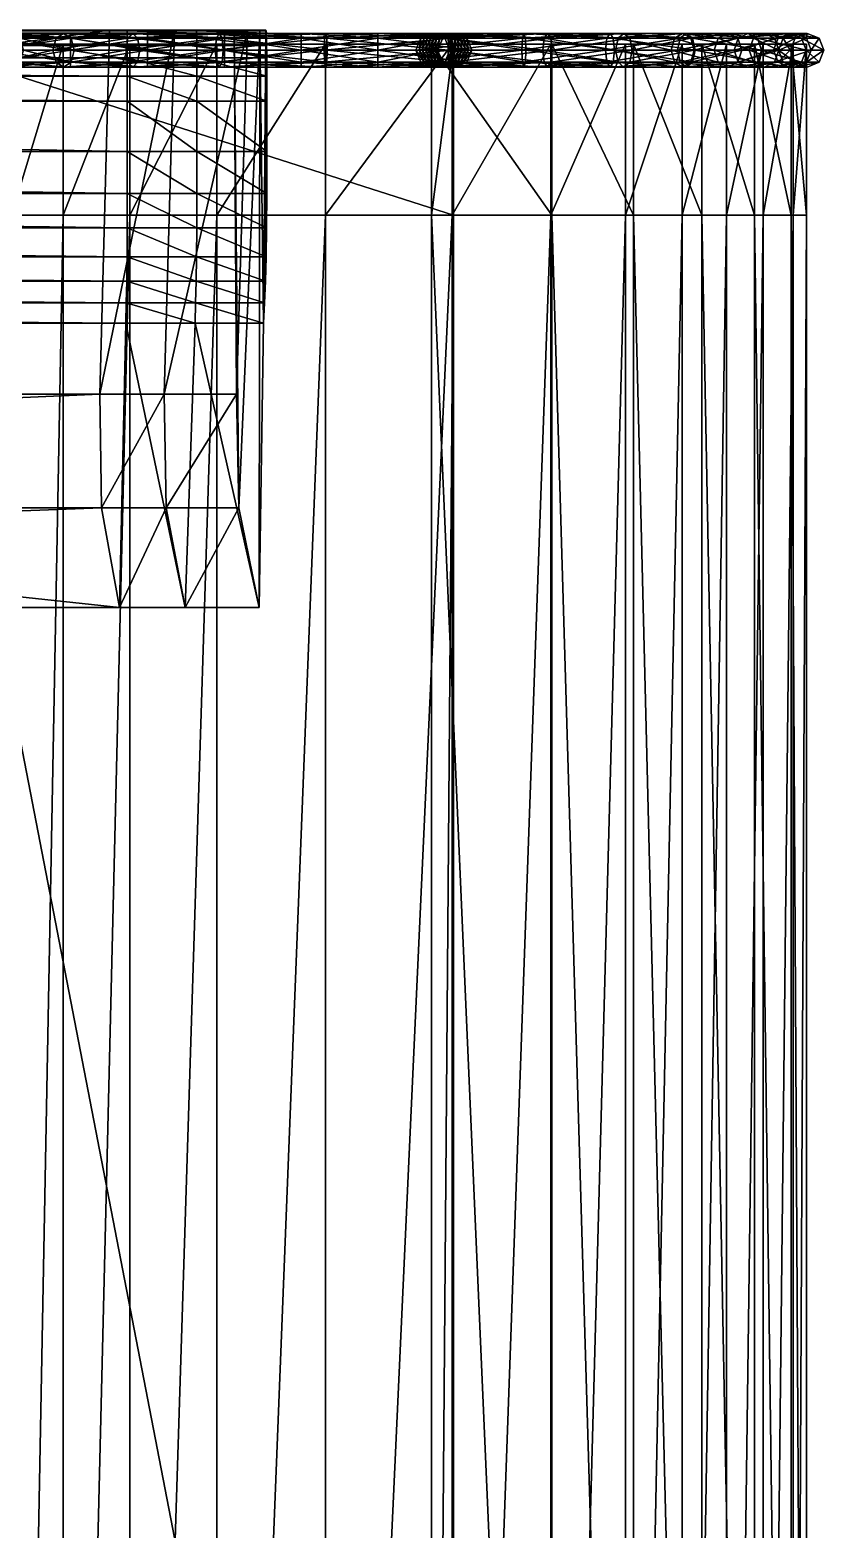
# Model space of a CAD drawing. Extents: x -356 to 628, y -543 to 194.
# Drawn here: x 433.1 to 628, y -174.3 to 193.9 of the extents above; entities that cross this region are included whole.
import ezdxf

# ---------------------------------------------------------------- set-up
doc = ezdxf.new("R2010")
doc.units = 0
doc.header["$MEASUREMENT"] = 0
for name, color, linetype in [('Line03', 152, 'Continuous'), ('Line06', 132, 'Continuous'), ('Loft03', 134, 'Continuous')]:
    doc.layers.add(name, color=color, linetype=linetype)

msp = doc.modelspace()

# ---------------------------------------------------------------- meshes
at = {"layer": 'Line03', "color": 5}
mesh = msp.add_polyface(dxfattribs=at)
corners = [(405.72, 190.4, -217.16), (405.84, 190.4, 166.06), (411.24, 190.4, 196.08), (418.73, 190.4, 220.02), (428.56, 190.4, 238.17), (441.23, 190.4, 251.63), (457.66, 190.4, 261.54), (478.98, 190.4, 268.6), (505.65, 190.4, 273.17), (536.79, 190.4, 273.17), (560.97, 190.4, 269), (579.27, 190.4, 261.52), (593.18, 190.4, 251.34), (604.08, 190.4, 238.79), (613.07, 190.4, 224.16), (620.44, 190.4, 209.26), (623.71, 190.4, 166.89), (619.98, 190.4, 136.33), (610.97, 190.4, 116.43), (598, 190.4, 104.13), (581.24, 190.4, 96.78), (561.18, 190.4, 92.81), (531.69, 190.4, 89.95), (537.07, 190.4, -217.19), (405.72, 148.4, -217.16), (405.84, 148.4, 166.06), (411.24, 148.4, 196.08), (418.73, 148.4, 220.02), (428.56, 148.4, 238.17), (441.23, 148.4, 251.63), (457.66, 148.4, 261.54), (478.98, 148.4, 268.6), (505.65, 148.4, 273.17), (536.79, 148.4, 273.17), (560.97, 148.4, 269), (579.27, 148.4, 261.52), (593.18, 148.4, 251.34), (604.08, 148.4, 238.79), (613.07, 148.4, 224.16), (620.44, 148.4, 209.26), (623.71, 148.4, 166.89), (619.98, 148.4, 136.33), (610.97, 148.4, 116.43), (598, 148.4, 104.13), (581.24, 148.4, 96.78), (561.18, 148.4, 92.81), (531.69, 148.4, 89.95), (537.07, 148.4, -217.19), (405.72, -530.95, -217.16), (405.84, -530.95, 166.06), (411.24, -530.95, 196.08), (418.73, -530.95, 220.02), (428.56, -530.95, 238.17), (441.23, -530.95, 251.63), (457.66, -530.95, 261.54), (478.98, -530.95, 268.6), (505.65, -530.95, 273.17), (536.79, -530.95, 273.17), (560.97, -530.95, 269), (579.27, -530.95, 261.52), (593.18, -530.95, 251.34), (604.08, -530.95, 238.79), (613.07, -530.95, 224.16), (620.44, -530.95, 209.26), (623.71, -530.95, 166.89), (619.98, -530.95, 136.33), (610.97, -530.95, 116.43), (598, -530.95, 104.13), (581.24, -530.95, 96.78), (561.18, -530.95, 92.81), (531.69, -530.95, 89.95), (537.07, -530.95, -217.19), (430.08, -542.5, -192.81), (430.2, -542.5, 163.88), (434.95, -542.5, 190.27), (441.27, -542.5, 210.49), (448.47, -542.5, 223.78), (456.67, -542.5, 232.49), (467.91, -542.5, 239.27), (484.91, -542.5, 244.9), (507.73, -542.5, 248.81), (534.71, -542.5, 248.81), (554.21, -542.5, 245.45), (567.29, -542.5, 240.1), (576.58, -542.5, 233.3), (584.38, -542.5, 224.33), (591.73, -542.5, 212.36), (596.52, -542.5, 202.69), (599.24, -542.5, 167.43), (596.26, -542.5, 142.98), (590.75, -542.5, 130.83), (584.32, -542.5, 124.73), (573.9, -542.5, 120.16), (557.63, -542.5, 116.94), (506.94, -542.5, 112.03), (512.28, -542.5, -192.82)]
mesh.append_faces([[corners[k] for k in face] for face in [(21, 10, 22, 21), (20, 17, 21, 20)]], dxfattribs={"vtx0": -1, "vtx1": -1, "vtx3": -1, "color": 5})
mesh.append_faces([[corners[k] for k in face] for face in [(94, 72, 73, 94), (94, 73, 74, 94), (94, 74, 75, 94), (94, 75, 76, 94), (94, 76, 77, 94), (94, 77, 78, 94), (94, 78, 79, 94), (94, 79, 80, 94), (93, 80, 81, 93), (93, 81, 82, 93), (93, 82, 83, 93), (93, 83, 84, 93), (93, 84, 85, 93), (93, 85, 86, 93), (93, 86, 87, 93), (93, 87, 88, 93), (93, 88, 89, 93), (92, 89, 90, 92), (22, 1, 0, 22), (22, 2, 1, 22), (22, 3, 2, 22), (22, 4, 3, 22), (22, 5, 4, 22), (22, 6, 5, 22), (22, 7, 6, 22), (22, 8, 7, 22), (22, 9, 8, 22), (22, 10, 9, 22), (21, 11, 10, 21), (21, 12, 11, 21), (21, 13, 12, 21), (21, 14, 13, 21), (21, 15, 14, 21), (21, 16, 15, 21), (21, 17, 16, 21), (20, 18, 17, 20)]], dxfattribs={"vtx0": -1, "vtx2": -1, "vtx3": -1, "color": 5})
mesh.append_faces([[corners[k] for k in face] for face in [(22, 0, 23, 22)]], dxfattribs={"vtx0": -1, "vtx3": -1, "color": 5})
mesh.append_faces([[corners[k] for k in face] for face in [(93, 94, 80, 93), (92, 93, 89, 92)]], dxfattribs={"vtx1": -1, "vtx2": -1, "vtx3": -1, "color": 5})
mesh.append_faces([[corners[k] for k in face] for face in [(0, 1, 24, 0), (1, 2, 25, 1), (2, 3, 26, 2), (3, 4, 27, 3), (4, 5, 28, 4), (5, 6, 29, 5), (6, 7, 30, 6), (7, 8, 31, 7), (8, 9, 32, 8), (9, 10, 33, 9), (10, 11, 34, 10), (11, 12, 35, 11), (12, 13, 36, 12), (13, 14, 37, 13), (14, 15, 38, 14), (15, 16, 39, 15), (16, 17, 40, 16), (17, 18, 41, 17), (18, 19, 42, 18), (19, 20, 43, 19), (20, 21, 44, 20), (21, 22, 45, 21), (22, 23, 46, 22), (23, 0, 47, 23), (24, 25, 48, 24), (25, 26, 49, 25), (26, 27, 50, 26), (27, 28, 51, 27), (28, 29, 52, 28), (29, 30, 53, 29), (30, 31, 54, 30), (31, 32, 55, 31), (32, 33, 56, 32), (33, 34, 57, 33), (34, 35, 58, 34), (35, 36, 59, 35), (36, 37, 60, 36), (37, 38, 61, 37), (38, 39, 62, 38), (39, 40, 63, 39), (40, 41, 64, 40), (41, 42, 65, 41), (42, 43, 66, 42), (43, 44, 67, 43), (44, 45, 68, 44), (45, 46, 69, 45), (46, 47, 70, 46), (47, 24, 71, 47), (48, 49, 72, 48), (49, 50, 73, 49), (50, 51, 74, 50), (51, 52, 75, 51), (52, 53, 76, 52), (53, 54, 77, 53), (54, 55, 78, 54), (55, 56, 79, 55), (56, 57, 80, 56), (57, 58, 81, 57), (58, 59, 82, 58), (59, 60, 83, 59), (60, 61, 84, 60), (61, 62, 85, 61), (62, 63, 86, 62), (63, 64, 87, 63), (64, 65, 88, 64), (65, 66, 89, 65), (66, 67, 90, 66), (67, 68, 91, 67), (68, 69, 92, 68), (69, 70, 93, 69), (70, 71, 94, 70), (71, 48, 95, 71), (91, 92, 90, 91), (19, 18, 20, 19)]], dxfattribs={"vtx1": -1, "vtx3": -1, "color": 5})
mesh.append_faces([[corners[k] for k in face] for face in [(1, 25, 24, 1), (2, 26, 25, 2), (3, 27, 26, 3), (4, 28, 27, 4), (5, 29, 28, 5), (6, 30, 29, 6), (7, 31, 30, 7), (8, 32, 31, 8), (9, 33, 32, 9), (10, 34, 33, 10), (11, 35, 34, 11), (12, 36, 35, 12), (13, 37, 36, 13), (14, 38, 37, 14), (15, 39, 38, 15), (16, 40, 39, 16), (17, 41, 40, 17), (18, 42, 41, 18), (19, 43, 42, 19), (20, 44, 43, 20), (21, 45, 44, 21), (22, 46, 45, 22), (23, 47, 46, 23), (0, 24, 47, 0), (25, 49, 48, 25), (26, 50, 49, 26), (27, 51, 50, 27), (28, 52, 51, 28), (29, 53, 52, 29), (30, 54, 53, 30), (31, 55, 54, 31), (32, 56, 55, 32), (33, 57, 56, 33), (34, 58, 57, 34), (35, 59, 58, 35), (36, 60, 59, 36), (37, 61, 60, 37), (38, 62, 61, 38), (39, 63, 62, 39), (40, 64, 63, 40), (41, 65, 64, 41), (42, 66, 65, 42), (43, 67, 66, 43), (44, 68, 67, 44), (45, 69, 68, 45), (46, 70, 69, 46), (47, 71, 70, 47), (24, 48, 71, 24), (49, 73, 72, 49), (50, 74, 73, 50), (51, 75, 74, 51), (52, 76, 75, 52), (53, 77, 76, 53), (54, 78, 77, 54), (55, 79, 78, 55), (56, 80, 79, 56), (57, 81, 80, 57), (58, 82, 81, 58), (59, 83, 82, 59), (60, 84, 83, 60), (61, 85, 84, 61), (62, 86, 85, 62), (63, 87, 86, 63), (64, 88, 87, 64), (65, 89, 88, 65), (66, 90, 89, 66), (67, 91, 90, 67), (68, 92, 91, 68), (69, 93, 92, 69), (70, 94, 93, 70), (71, 95, 94, 71), (48, 72, 95, 48), (94, 95, 72, 94)]], dxfattribs={"vtx2": -1, "vtx3": -1, "color": 5})
at = {"layer": 'Line06', "color": 6}
mesh = msp.add_polyface(dxfattribs=at)
corners = [(483.83, 104.42, -155.71), (484.35, 76.49, -11.56), (489.35, 52.04, 113.63), (490.47, 121.88, 233.06), (490.72, 126.84, 243.32), (490.93, 132.16, 253.08), (491.09, 138.19, 261.82), (491.2, 145.27, 269.06), (491.27, 153.77, 274.28), (491.3, 164.04, 276.97), (491.29, 176.44, 276.63), (491.28, 182.58, 275.1), (491.25, 187.04, 273.13), (491.22, 190.1, 270.79), (491.19, 192.03, 268.15), (491.14, 193.12, 265.29), (491.09, 193.65, 262.28), (491.04, 193.89, 259.2), (489.56, 193.89, 118.51), (483.24, 193.89, -61.52), (486.53, 193.89, -213.42), (466.05, 104.42, -155.69), (466.53, 76.49, -11.6), (471.21, 52.04, 113.6), (473.63, 121.88, 255.2), (473.79, 126.84, 265.46), (473.92, 132.16, 275.23), (474, 138.19, 283.98), (474.05, 145.27, 291.22), (474.07, 153.77, 296.44), (474.08, 164.04, 299.14), (474.08, 176.44, 298.8), (474.07, 182.58, 297.27), (474.07, 187.04, 295.3), (474.06, 190.1, 292.95), (474.04, 192.03, 290.31), (474.03, 193.12, 287.45), (474, 193.65, 284.44), (473.98, 193.89, 281.35), (471.41, 193.89, 118.48), (465.49, 193.89, -61.55), (468.57, 193.89, -213.33), (450.24, 104.42, -155.66), (450.7, 76.49, -11.63), (455.1, 52.04, 113.57), (456.63, 121.88, 260.12), (456.77, 126.84, 270.39), (456.87, 132.16, 280.15), (456.94, 138.19, 288.91), (456.97, 145.27, 296.15), (456.98, 153.77, 301.38), (456.98, 164.04, 304.07), (456.98, 176.44, 303.73), (456.98, 182.58, 302.2), (456.98, 187.04, 300.23), (456.97, 190.1, 297.88), (456.96, 192.03, 295.24), (456.95, 193.12, 292.38), (456.94, 193.65, 289.37), (456.92, 193.89, 286.28), (455.29, 193.89, 118.46), (449.72, 193.89, -61.57), (452.61, 193.89, -213.25), (-192.73, 104.42, -156.1), (-193.89, 76.49, -12.36), (-196.55, 52.04, 113.14), (-196.08, 121.88, 258.6), (-196.15, 126.84, 268.88), (-196.21, 132.16, 278.65), (-196.24, 138.19, 287.42), (-196.26, 145.27, 294.66), (-196.27, 153.77, 299.89), (-196.27, 164.04, 302.58), (-196.27, 176.44, 302.24), (-196.27, 182.58, 300.71), (-196.27, 187.04, 298.74), (-196.27, 190.1, 296.39), (-196.26, 192.03, 293.75), (-196.25, 193.12, 290.89), (-196.25, 193.65, 287.87), (-196.24, 193.89, 284.79), (-196.66, 193.89, 118.04), (-193.13, 193.89, -62.3), (-193.41, 193.89, -213.26), (-208, 104.42, -156.16), (-209.23, 76.49, -12.38), (-212.08, 52.04, 113.14), (-215.35, 121.88, 250.71), (-215.45, 126.84, 260.99), (-215.52, 132.16, 270.76), (-215.57, 138.19, 279.52), (-215.61, 145.27, 286.77), (-215.62, 153.77, 291.99), (-215.63, 164.04, 294.69), (-215.63, 176.44, 294.35), (-215.62, 182.58, 292.82), (-215.62, 187.04, 290.85), (-215.61, 190.1, 288.5), (-215.6, 192.03, 285.86), (-215.59, 193.12, 282.99), (-215.58, 193.65, 279.98), (-215.56, 193.89, 276.89), (-212.19, 193.89, 118.04), (-208.43, 193.89, -62.33), (-208.73, 193.89, -213.34), (-219.16, 104.42, -156.2), (-220.45, 76.49, -12.39), (-223.43, 52.04, 113.14), (-228.53, 121.88, 230.49), (-228.67, 126.84, 240.77), (-228.78, 132.16, 250.54), (-228.87, 138.19, 259.31), (-228.94, 145.27, 266.55), (-228.97, 153.77, 271.78), (-228.99, 164.04, 274.47), (-228.99, 176.44, 274.13), (-228.98, 182.58, 272.6), (-228.97, 187.04, 270.63), (-228.95, 190.1, 268.28), (-228.93, 192.03, 265.64), (-228.9, 193.12, 262.78), (-228.88, 193.65, 259.76), (-228.85, 193.89, 256.68), (-223.55, 193.89, 118.04), (-219.6, 193.89, -62.35), (-219.92, 193.89, -213.4)]
mesh.append_faces([[corners[k] for k in face] for face in [(18, 1, 19, 18), (17, 3, 18, 17), (16, 12, 17, 16), (15, 13, 16, 15)]], dxfattribs={"vtx0": -1, "vtx1": -1, "vtx3": -1, "color": 6})
mesh.append_faces([[corners[k] for k in face] for face in [(19, 1, 0, 19), (18, 2, 1, 18), (18, 3, 2, 18), (17, 4, 3, 17), (17, 5, 4, 17), (17, 6, 5, 17), (17, 7, 6, 17), (17, 8, 7, 17), (17, 9, 8, 17), (17, 10, 9, 17), (17, 11, 10, 17), (17, 12, 11, 17), (16, 13, 12, 16), (124, 105, 106, 124), (123, 106, 107, 123), (123, 107, 108, 123), (122, 108, 109, 122), (122, 109, 110, 122), (122, 110, 111, 122), (122, 111, 112, 122), (122, 112, 113, 122), (122, 113, 114, 122), (122, 114, 115, 122), (122, 115, 116, 122), (122, 116, 117, 122), (121, 117, 118, 121)]], dxfattribs={"vtx0": -1, "vtx2": -1, "vtx3": -1, "color": 6})
mesh.append_faces([[corners[k] for k in face] for face in [(0, 22, 21, 0), (1, 23, 22, 1), (2, 24, 23, 2), (3, 25, 24, 3), (4, 26, 25, 4), (5, 27, 26, 5), (6, 28, 27, 6), (7, 29, 28, 7), (8, 30, 29, 8), (9, 31, 30, 9), (10, 32, 31, 10), (11, 33, 32, 11), (12, 34, 33, 12), (13, 35, 34, 13), (14, 36, 35, 14), (15, 37, 36, 15), (16, 38, 37, 16), (17, 39, 38, 17), (18, 40, 39, 18), (19, 41, 40, 19), (20, 21, 41, 20), (21, 43, 42, 21), (22, 44, 43, 22), (23, 45, 44, 23), (24, 46, 45, 24), (25, 47, 46, 25), (26, 48, 47, 26), (27, 49, 48, 27), (28, 50, 49, 28), (29, 51, 50, 29), (30, 52, 51, 30), (31, 53, 52, 31), (32, 54, 53, 32), (33, 55, 54, 33), (34, 56, 55, 34), (35, 57, 56, 35), (36, 58, 57, 36), (37, 59, 58, 37), (38, 60, 59, 38), (39, 61, 60, 39), (40, 62, 61, 40), (41, 42, 62, 41), (42, 64, 63, 42), (43, 65, 64, 43), (44, 66, 65, 44), (45, 67, 66, 45), (46, 68, 67, 46), (47, 69, 68, 47), (48, 70, 69, 48), (49, 71, 70, 49), (50, 72, 71, 50), (51, 73, 72, 51), (52, 74, 73, 52), (53, 75, 74, 53), (54, 76, 75, 54), (55, 77, 76, 55), (56, 78, 77, 56), (57, 79, 78, 57), (58, 80, 79, 58), (59, 81, 80, 59), (60, 82, 81, 60), (61, 83, 82, 61), (62, 63, 83, 62), (63, 85, 84, 63), (64, 86, 85, 64), (65, 87, 86, 65), (66, 88, 87, 66), (67, 89, 88, 67), (68, 90, 89, 68), (69, 91, 90, 69), (70, 92, 91, 70), (71, 93, 92, 71), (72, 94, 93, 72), (73, 95, 94, 73), (74, 96, 95, 74), (75, 97, 96, 75), (76, 98, 97, 76), (77, 99, 98, 77), (78, 100, 99, 78), (79, 101, 100, 79), (80, 102, 101, 80), (81, 103, 102, 81), (82, 104, 103, 82), (83, 84, 104, 83), (84, 106, 105, 84), (85, 107, 106, 85), (86, 108, 107, 86), (87, 109, 108, 87), (88, 110, 109, 88), (89, 111, 110, 89), (90, 112, 111, 90), (91, 113, 112, 91), (92, 114, 113, 92), (93, 115, 114, 93), (94, 116, 115, 94), (95, 117, 116, 95), (96, 118, 117, 96), (97, 119, 118, 97), (98, 120, 119, 98), (99, 121, 120, 99), (100, 122, 121, 100), (101, 123, 122, 101), (102, 124, 123, 102), (103, 125, 124, 103), (104, 105, 125, 104), (19, 0, 20, 19), (120, 118, 119, 120)]], dxfattribs={"vtx0": -1, "vtx3": -1, "color": 6})
mesh.append_faces([[corners[k] for k in face] for face in [(123, 124, 106, 123), (122, 123, 108, 122), (121, 122, 117, 121), (120, 121, 118, 120)]], dxfattribs={"vtx1": -1, "vtx2": -1, "vtx3": -1, "color": 6})
mesh.append_faces([[corners[k] for k in face] for face in [(0, 1, 22, 0), (1, 2, 23, 1), (2, 3, 24, 2), (3, 4, 25, 3), (4, 5, 26, 4), (5, 6, 27, 5), (6, 7, 28, 6), (7, 8, 29, 7), (8, 9, 30, 8), (9, 10, 31, 9), (10, 11, 32, 10), (11, 12, 33, 11), (12, 13, 34, 12), (13, 14, 35, 13), (14, 15, 36, 14), (15, 16, 37, 15), (16, 17, 38, 16), (17, 18, 39, 17), (18, 19, 40, 18), (19, 20, 41, 19), (20, 0, 21, 20), (21, 22, 43, 21), (22, 23, 44, 22), (23, 24, 45, 23), (24, 25, 46, 24), (25, 26, 47, 25), (26, 27, 48, 26), (27, 28, 49, 27), (28, 29, 50, 28), (29, 30, 51, 29), (30, 31, 52, 30), (31, 32, 53, 31), (32, 33, 54, 32), (33, 34, 55, 33), (34, 35, 56, 34), (35, 36, 57, 35), (36, 37, 58, 36), (37, 38, 59, 37), (38, 39, 60, 38), (39, 40, 61, 39), (40, 41, 62, 40), (41, 21, 42, 41), (42, 43, 64, 42), (43, 44, 65, 43), (44, 45, 66, 44), (45, 46, 67, 45), (46, 47, 68, 46), (47, 48, 69, 47), (48, 49, 70, 48), (49, 50, 71, 49), (50, 51, 72, 50), (51, 52, 73, 51), (52, 53, 74, 52), (53, 54, 75, 53), (54, 55, 76, 54), (55, 56, 77, 55), (56, 57, 78, 56), (57, 58, 79, 57), (58, 59, 80, 58), (59, 60, 81, 59), (60, 61, 82, 60), (61, 62, 83, 61), (62, 42, 63, 62), (63, 64, 85, 63), (64, 65, 86, 64), (65, 66, 87, 65), (66, 67, 88, 66), (67, 68, 89, 67), (68, 69, 90, 68), (69, 70, 91, 69), (70, 71, 92, 70), (71, 72, 93, 71), (72, 73, 94, 72), (73, 74, 95, 73), (74, 75, 96, 74), (75, 76, 97, 75), (76, 77, 98, 76), (77, 78, 99, 77), (78, 79, 100, 78), (79, 80, 101, 79), (80, 81, 102, 80), (81, 82, 103, 81), (82, 83, 104, 82), (83, 63, 84, 83), (84, 85, 106, 84), (85, 86, 107, 85), (86, 87, 108, 86), (87, 88, 109, 87), (88, 89, 110, 88), (89, 90, 111, 89), (90, 91, 112, 90), (91, 92, 113, 91), (92, 93, 114, 92), (93, 94, 115, 93), (94, 95, 116, 94), (95, 96, 117, 95), (96, 97, 118, 96), (97, 98, 119, 97), (98, 99, 120, 98), (99, 100, 121, 99), (100, 101, 122, 100), (101, 102, 123, 101), (102, 103, 124, 102), (103, 104, 125, 103), (104, 84, 105, 104), (15, 14, 13, 15), (124, 125, 105, 124)]], dxfattribs={"vtx2": -1, "vtx3": -1, "color": 6})
at = {"layer": 'Loft03'}
mesh = msp.add_polyface(dxfattribs=at)
corners = [(438.75, 188.93, 254.9), (425.75, 186, 239.25), (424.76, 188.93, 239.95), (439.52, 186, 253.94), (428.16, 184.79, 237.54), (441.38, 184.79, 251.65), (430.56, 186, 235.83), (443.23, 186, 249.35), (431.56, 188.93, 235.12), (444, 188.93, 248.39), (430.56, 191.85, 235.83), (443.23, 191.85, 249.35), (428.16, 193.07, 237.54), (441.38, 193.07, 251.65), (425.75, 191.85, 239.25), (439.52, 191.85, 253.94), (418.14, 184.79, 219.01), (420.86, 186, 217.89), (421.98, 188.93, 217.43), (420.86, 191.85, 217.89), (418.14, 193.07, 219.01), (424.25, 188.93, -221.63), (443.11, 186, -220.42), (443.11, 188.93, -221.63), (424.25, 186, -220.42), (443.11, 184.79, -217.49), (424.25, 184.79, -217.49), (443.11, 186, -214.57), (424.25, 186, -214.57), (443.11, 188.93, -213.36), (424.25, 188.93, -213.35), (443.11, 191.85, -214.57), (424.25, 191.85, -214.57), (443.11, 193.07, -217.49), (424.25, 193.07, -217.49), (443.11, 191.85, -220.42), (424.25, 191.85, -220.42), (461.97, 188.93, -213.36), (461.97, 191.85, -214.57)]
mesh.append_faces([[corners[k] for k in face] for face in [(0, 1, 2, 0), (0, 3, 1, 0), (3, 4, 1, 3), (3, 5, 4, 3), (5, 6, 4, 5), (5, 7, 6, 5), (7, 8, 6, 7), (7, 9, 8, 7), (9, 10, 8, 9), (9, 11, 10, 9), (11, 12, 10, 11), (11, 13, 12, 11), (13, 14, 12, 13), (13, 15, 14, 13), (15, 2, 14, 15), (15, 0, 2, 15), (1, 4, 16, 1), (4, 6, 17, 4), (6, 18, 17, 6), (6, 8, 18, 6), (8, 19, 18, 8), (8, 10, 19, 8), (10, 20, 19, 10), (10, 12, 20, 10), (21, 22, 23, 21), (21, 24, 22, 21), (24, 25, 22, 24), (24, 26, 25, 24), (26, 27, 25, 26), (26, 28, 27, 26), (28, 29, 27, 28), (28, 30, 29, 28), (30, 31, 29, 30), (30, 32, 31, 30), (32, 33, 31, 32), (32, 34, 33, 32), (34, 35, 33, 34), (34, 36, 35, 34), (36, 23, 35, 36), (36, 21, 23, 36), (27, 29, 37, 27), (29, 31, 38, 29)]], dxfattribs={"vtx3": -1})
mesh = msp.add_polyface(dxfattribs=at)
corners = [(478.62, 188.93, 273.06), (457.13, 186, 264.62), (456.62, 188.93, 265.73), (478.9, 186, 271.88), (458.34, 184.79, 261.94), (479.59, 193.07, 269.03), (457.13, 191.85, 264.62), (458.34, 193.07, 261.94), (478.9, 191.85, 271.88), (439.52, 186, 253.94), (438.75, 188.93, 254.9), (441.38, 184.79, 251.65), (443.23, 186, 249.35), (459.55, 186, 259.26), (444, 188.93, 248.39), (460.05, 188.93, 258.15), (443.23, 191.85, 249.35), (459.55, 191.85, 259.26), (441.38, 193.07, 251.65), (439.52, 191.85, 253.94), (443.11, 188.93, -221.63), (461.97, 186, -220.42), (461.97, 188.93, -221.64), (443.11, 186, -220.42), (461.97, 184.79, -217.5), (443.11, 184.79, -217.49), (461.97, 186, -214.57), (443.11, 186, -214.57), (461.97, 188.93, -213.36), (443.11, 188.93, -213.36), (461.97, 191.85, -214.57), (443.11, 191.85, -214.57), (461.97, 193.07, -217.5), (443.11, 193.07, -217.49), (461.97, 191.85, -220.42), (443.11, 191.85, -220.42), (480.83, 186, -220.43), (480.83, 184.79, -217.5), (480.83, 186, -214.58), (480.83, 188.93, -213.36), (480.83, 191.85, -214.58), (480.83, 193.07, -217.5), (480.83, 191.85, -220.43), (480.83, 188.93, -221.64)]
mesh.append_faces([[corners[k] for k in face] for face in [(0, 1, 2, 0), (3, 4, 1, 3), (5, 6, 7, 5), (8, 2, 6, 8), (2, 9, 10, 2), (2, 1, 9, 2), (1, 11, 9, 1), (1, 4, 11, 1), (4, 12, 11, 4), (4, 13, 12, 4), (13, 14, 12, 13), (13, 15, 14, 13), (15, 16, 14, 15), (15, 17, 16, 15), (17, 18, 16, 17), (17, 7, 18, 17), (7, 19, 18, 7), (7, 6, 19, 7), (6, 10, 19, 6), (6, 2, 10, 6), (20, 21, 22, 20), (20, 23, 21, 20), (23, 24, 21, 23), (23, 25, 24, 23), (25, 26, 24, 25), (25, 27, 26, 25), (27, 28, 26, 27), (29, 30, 28, 29), (31, 32, 30, 31), (31, 33, 32, 31), (33, 34, 32, 33), (33, 35, 34, 33), (35, 22, 34, 35), (35, 20, 22, 35), (22, 21, 36, 22), (21, 24, 37, 21), (24, 26, 38, 24), (26, 28, 39, 26), (28, 30, 40, 28), (30, 32, 41, 30), (32, 34, 42, 32), (34, 22, 43, 34)]], dxfattribs={"vtx3": -1})
mesh = msp.add_polyface(dxfattribs=at)
corners = [(505.3, 188.93, 277.66), (478.9, 186, 271.88), (478.62, 188.93, 273.06), (505.41, 186, 276.45), (479.59, 184.79, 269.03), (505.68, 184.79, 273.53), (480.28, 186, 266.18), (505.95, 191.85, 270.6), (479.59, 193.07, 269.03), (480.28, 191.85, 266.18), (505.68, 193.07, 273.53), (478.9, 191.85, 271.88), (505.41, 191.85, 276.45), (457.13, 186, 264.62), (458.34, 184.79, 261.94), (459.55, 186, 259.26), (460.05, 188.93, 258.15), (480.56, 188.93, 265), (459.55, 191.85, 259.26), (458.34, 193.07, 261.94), (457.13, 191.85, 264.62), (456.62, 188.93, 265.73), (461.97, 188.93, -221.64), (480.83, 186, -220.43), (480.83, 188.93, -221.64), (461.97, 186, -220.42), (480.83, 184.79, -217.5), (461.97, 184.79, -217.5), (480.83, 186, -214.58), (461.97, 186, -214.57), (480.83, 188.93, -213.36), (461.97, 188.93, -213.36), (480.83, 191.85, -214.58), (461.97, 191.85, -214.57), (480.83, 193.07, -217.5), (461.97, 193.07, -217.5), (480.83, 191.85, -220.43), (461.97, 191.85, -220.42), (499.69, 186, -220.43), (499.69, 188.93, -221.64), (499.69, 184.79, -217.5), (499.69, 186, -214.58), (499.68, 188.93, -213.37), (499.69, 191.85, -214.58), (499.69, 193.07, -217.5), (499.69, 191.85, -220.43)]
mesh.append_faces([[corners[k] for k in face] for face in [(0, 1, 2, 0), (3, 4, 1, 3), (5, 6, 4, 5), (7, 8, 9, 7), (10, 11, 8, 10), (12, 2, 11, 12), (2, 1, 13, 2), (1, 4, 14, 1), (4, 15, 14, 4), (4, 6, 15, 4), (6, 16, 15, 6), (6, 17, 16, 6), (17, 18, 16, 17), (17, 9, 18, 17), (9, 19, 18, 9), (9, 8, 19, 9), (8, 11, 20, 8), (11, 2, 21, 11), (22, 23, 24, 22), (25, 26, 23, 25), (27, 28, 26, 27), (29, 30, 28, 29), (31, 32, 30, 31), (33, 34, 32, 33), (35, 36, 34, 35), (37, 24, 36, 37), (24, 38, 39, 24), (24, 23, 38, 24), (23, 40, 38, 23), (23, 26, 40, 23), (26, 41, 40, 26), (26, 28, 41, 26), (28, 42, 41, 28), (28, 30, 42, 28), (30, 43, 42, 30), (30, 32, 43, 30), (32, 44, 43, 32), (32, 34, 44, 32), (34, 45, 44, 34), (34, 36, 45, 34), (36, 39, 45, 36), (36, 24, 39, 36)]], dxfattribs={"vtx3": -1})
mesh = msp.add_polyface(dxfattribs=at)
corners = [(536.42, 188.93, 277.67), (505.41, 186, 276.45), (505.3, 188.93, 277.66), (536.32, 186, 276.45), (505.68, 184.79, 273.53), (536.09, 184.79, 273.53), (505.95, 186, 270.6), (535.85, 186, 270.6), (506.06, 188.93, 269.39), (535.76, 188.93, 269.39), (505.95, 191.85, 270.6), (535.85, 191.85, 270.6), (505.68, 193.07, 273.53), (536.09, 193.07, 273.53), (505.41, 191.85, 276.45), (536.32, 191.85, 276.45), (478.9, 186, 271.88), (479.59, 184.79, 269.03), (480.28, 186, 266.18), (480.56, 188.93, 265), (480.28, 191.85, 266.18), (479.59, 193.07, 269.03), (478.9, 191.85, 271.88), (478.62, 188.93, 273.06), (499.69, 188.93, -221.64), (518.54, 186, -220.43), (518.54, 188.93, -221.65), (499.69, 186, -220.43), (518.54, 184.79, -217.51), (499.69, 184.79, -217.5), (518.54, 186, -214.58), (499.69, 186, -214.58), (518.54, 188.93, -213.37), (499.68, 188.93, -213.37), (518.54, 191.85, -214.58), (499.69, 191.85, -214.58), (518.54, 193.07, -217.51), (499.69, 193.07, -217.5), (518.54, 191.85, -220.43), (499.69, 191.85, -220.43), (540.38, 186, -220.44), (537.4, 184.79, -217.51), (534.43, 186, -214.58), (533.19, 188.93, -213.37), (534.43, 191.85, -214.58), (537.4, 193.07, -217.51), (540.38, 191.85, -220.44), (541.61, 188.93, -221.65)]
mesh.append_faces([[corners[k] for k in face] for face in [(0, 1, 2, 0), (3, 4, 1, 3), (5, 6, 4, 5), (7, 8, 6, 7), (9, 10, 8, 9), (11, 12, 10, 11), (13, 14, 12, 13), (15, 2, 14, 15), (2, 1, 16, 2), (1, 4, 17, 1), (4, 6, 18, 4), (6, 19, 18, 6), (6, 8, 19, 6), (8, 20, 19, 8), (8, 10, 20, 8), (10, 12, 21, 10), (12, 14, 22, 12), (14, 2, 23, 14), (24, 25, 26, 24), (24, 27, 25, 24), (27, 28, 25, 27), (27, 29, 28, 27), (29, 30, 28, 29), (29, 31, 30, 29), (31, 32, 30, 31), (31, 33, 32, 31), (33, 34, 32, 33), (33, 35, 34, 33), (35, 36, 34, 35), (35, 37, 36, 35), (37, 38, 36, 37), (37, 39, 38, 37), (39, 26, 38, 39), (39, 24, 26, 39), (26, 25, 40, 26), (25, 28, 41, 25), (28, 30, 42, 28), (30, 32, 43, 30), (32, 34, 44, 32), (34, 36, 45, 34), (36, 38, 46, 36), (38, 26, 47, 38)]], dxfattribs={"vtx3": -1})
mesh = msp.add_polyface(dxfattribs=at)
corners = [(531.73, 188.93, -129.79), (532.17, 191.85, -85.87), (530.96, 188.93, -85.89), (532.94, 191.85, -129.77), (532.17, 186, -85.87), (530.19, 188.93, -41.99), (531.4, 186, -41.97), (531.4, 191.85, -41.97), (529.42, 188.93, 1.9), (530.63, 186, 1.93), (530.63, 191.85, 1.93), (533.56, 193.07, 1.98), (533.56, 184.79, 1.98), (529.86, 186, 45.82), (528.65, 188.93, 45.8), (529.86, 191.85, 45.82), (532.79, 193.07, 45.87), (532.79, 184.79, 45.87), (529.07, 186, 92.46), (532.02, 184.79, 89.77), (527.85, 188.93, 93.58), (529.07, 191.85, 92.46), (532.02, 193.07, 89.77), (536.42, 188.93, 277.67), (536.32, 186, 276.45), (505.41, 186, 276.45), (536.09, 184.79, 273.53), (505.68, 184.79, 273.53), (535.85, 186, 270.6), (505.95, 186, 270.6), (535.76, 188.93, 269.39), (506.06, 188.93, 269.39), (535.85, 191.85, 270.6), (505.95, 191.85, 270.6), (536.09, 193.07, 273.53), (505.68, 193.07, 273.53), (536.32, 191.85, 276.45), (505.41, 191.85, 276.45), (505.3, 188.93, 277.66), (518.54, 188.93, -221.65), (540.38, 186, -220.44), (541.61, 188.93, -221.65), (518.54, 186, -220.43), (537.4, 184.79, -217.51), (518.54, 184.79, -217.51), (534.43, 186, -214.58), (518.54, 186, -214.58), (533.19, 188.93, -213.37), (518.54, 188.93, -213.37), (534.43, 191.85, -214.58), (518.54, 191.85, -214.58), (537.4, 193.07, -217.51), (518.54, 193.07, -217.51), (540.38, 191.85, -220.44), (518.54, 191.85, -220.43)]
mesh.append_faces([[corners[k] for k in face] for face in [(0, 1, 2, 0), (0, 3, 1, 0), (4, 5, 6, 4), (4, 2, 5, 4), (2, 7, 5, 2), (2, 1, 7, 2), (6, 8, 9, 6), (6, 5, 8, 6), (5, 10, 8, 5), (5, 7, 10, 5), (7, 11, 10, 7), (12, 9, 13, 12), (9, 14, 13, 9), (9, 8, 14, 9), (8, 15, 14, 8), (8, 10, 15, 8), (10, 16, 15, 10), (10, 11, 16, 10), (17, 18, 19, 17), (17, 13, 18, 17), (13, 20, 18, 13), (13, 14, 20, 13), (14, 21, 20, 14), (14, 15, 21, 14), (15, 22, 21, 15), (15, 16, 22, 15), (23, 24, 25, 23), (24, 26, 27, 24), (26, 28, 29, 26), (28, 30, 31, 28), (30, 32, 33, 30), (32, 34, 35, 32), (34, 36, 37, 34), (36, 23, 38, 36), (39, 40, 41, 39), (42, 43, 40, 42), (44, 45, 43, 44), (46, 47, 45, 46), (48, 49, 47, 48), (50, 51, 49, 50), (52, 53, 51, 52), (54, 41, 53, 54)]], dxfattribs={"vtx3": -1})
mesh = msp.add_polyface(dxfattribs=at)
corners = [(534.43, 186, -214.58), (532.5, 188.93, -173.69), (533.71, 186, -173.66), (533.19, 188.93, -213.37), (533.71, 191.85, -173.66), (534.43, 191.85, -214.58), (536.63, 193.07, -173.61), (536.63, 184.79, -173.61), (532.94, 186, -129.77), (535.86, 184.79, -129.72), (531.73, 188.93, -129.79), (532.94, 191.85, -129.77), (535.86, 193.07, -129.72), (532.17, 186, -85.87), (535.09, 184.79, -85.82), (530.96, 188.93, -85.89), (535.09, 193.07, -85.82), (532.17, 191.85, -85.87), (531.4, 186, -41.97), (534.33, 184.79, -41.92), (534.33, 193.07, -41.92), (531.4, 191.85, -41.97), (537.25, 191.85, -41.87), (537.25, 186, -41.87), (533.56, 184.79, 1.98), (530.63, 186, 1.93), (533.56, 193.07, 1.98), (536.48, 191.85, 2.03), (536.48, 186, 2.03), (532.79, 184.79, 45.87), (535.71, 186, 45.93), (529.86, 186, 45.82), (535.71, 191.85, 45.93), (532.79, 193.07, 45.87), (532.02, 184.79, 89.77), (534.97, 186, 87.08), (534.97, 191.85, 87.08), (532.02, 193.07, 89.77), (536.19, 188.93, 85.97), (529.07, 186, 92.46), (527.85, 188.93, 93.58), (553.86, 188.93, 95.95), (529.07, 191.85, 92.46), (554.01, 191.85, 94.75)]
mesh.append_faces([[corners[k] for k in face] for face in [(0, 1, 2, 0), (0, 3, 1, 0), (3, 4, 1, 3), (3, 5, 4, 3), (5, 6, 4, 5), (7, 8, 9, 7), (7, 2, 8, 7), (2, 10, 8, 2), (2, 1, 10, 2), (1, 11, 10, 1), (1, 4, 11, 1), (4, 12, 11, 4), (4, 6, 12, 4), (9, 13, 14, 9), (9, 8, 13, 9), (8, 15, 13, 8), (8, 10, 15, 8), (11, 16, 17, 11), (11, 12, 16, 11), (14, 18, 19, 14), (14, 13, 18, 14), (17, 20, 21, 17), (17, 16, 20, 17), (16, 22, 20, 16), (23, 19, 24, 23), (19, 25, 24, 19), (19, 18, 25, 19), (21, 20, 26, 21), (20, 27, 26, 20), (20, 22, 27, 20), (28, 29, 30, 28), (28, 24, 29, 28), (24, 31, 29, 24), (26, 32, 33, 26), (26, 27, 32, 26), (30, 34, 35, 30), (30, 29, 34, 30), (33, 36, 37, 33), (33, 32, 36, 33), (32, 38, 36, 32), (39, 40, 41, 39), (40, 42, 43, 40)]], dxfattribs={"vtx3": -1})
mesh = msp.add_polyface(dxfattribs=at)
corners = [(541.61, 188.93, -221.65), (539.56, 186, -173.56), (540.77, 188.93, -173.54), (540.38, 186, -220.44), (540.38, 191.85, -220.44), (539.56, 191.85, -173.56), (538.79, 186, -129.66), (540, 188.93, -129.64), (538.79, 191.85, -129.66), (536.19, 188.93, 85.97), (554.72, 186, 88.93), (554.87, 188.93, 87.73), (534.97, 186, 87.08), (554.37, 184.79, 91.84), (532.02, 184.79, 89.77), (554.01, 186, 94.75), (529.07, 186, 92.46), (553.86, 188.93, 95.95), (527.85, 188.93, 93.58), (554.01, 191.85, 94.75), (529.07, 191.85, 92.46), (554.37, 193.07, 91.84), (532.02, 193.07, 89.77), (554.72, 191.85, 88.93), (534.97, 191.85, 87.08), (576.28, 186, 92.94), (575.51, 184.79, 95.78), (574.73, 186, 98.62), (574.41, 188.93, 99.79), (574.73, 191.85, 98.62), (575.51, 193.07, 95.78), (576.28, 191.85, 92.94), (576.6, 188.93, 91.77), (561.28, 188.93, 273.43), (536.32, 186, 276.45), (536.42, 188.93, 277.67), (560.95, 186, 272.25), (536.09, 184.79, 273.53), (560.16, 184.79, 269.42), (535.85, 186, 270.6), (559.36, 186, 266.58), (535.76, 188.93, 269.39), (559.03, 188.93, 265.41), (535.85, 191.85, 270.6), (559.36, 191.85, 266.58), (536.09, 193.07, 273.53), (560.16, 193.07, 269.42), (536.32, 191.85, 276.45), (560.95, 191.85, 272.25)]
mesh.append_faces([[corners[k] for k in face] for face in [(0, 1, 2, 0), (0, 3, 1, 0), (4, 2, 5, 4), (4, 0, 2, 4), (2, 6, 7, 2), (2, 1, 6, 2), (5, 7, 8, 5), (5, 2, 7, 5), (9, 10, 11, 9), (9, 12, 10, 9), (12, 13, 10, 12), (14, 15, 13, 14), (16, 17, 15, 16), (18, 19, 17, 18), (20, 21, 19, 20), (22, 23, 21, 22), (24, 11, 23, 24), (24, 9, 11, 24), (11, 10, 25, 11), (10, 13, 26, 10), (13, 15, 27, 13), (15, 17, 28, 15), (17, 19, 29, 17), (19, 21, 30, 19), (21, 23, 31, 21), (23, 11, 32, 23), (33, 34, 35, 33), (33, 36, 34, 33), (36, 37, 34, 36), (36, 38, 37, 36), (38, 39, 37, 38), (38, 40, 39, 38), (40, 41, 39, 40), (40, 42, 41, 40), (42, 43, 41, 42), (42, 44, 43, 42), (44, 45, 43, 44), (44, 46, 45, 44), (46, 47, 45, 46), (46, 48, 47, 46), (48, 35, 47, 48), (48, 33, 35, 48)]], dxfattribs={"vtx3": -1})
mesh = msp.add_polyface(dxfattribs=at)
corners = [(540.38, 186, -220.44), (536.63, 184.79, -173.61), (539.56, 186, -173.56), (537.4, 184.79, -217.51), (533.71, 186, -173.66), (534.43, 186, -214.58), (534.43, 191.85, -214.58), (537.4, 193.07, -217.51), (536.63, 193.07, -173.61), (539.56, 191.85, -173.56), (540.38, 191.85, -220.44), (535.86, 184.79, -129.72), (538.79, 186, -129.66), (538.79, 191.85, -129.66), (535.86, 193.07, -129.72), (540, 188.93, -129.64), (538.02, 186, -85.77), (539.23, 188.93, -85.75), (535.09, 184.79, -85.82), (538.02, 191.85, -85.77), (535.09, 193.07, -85.82), (537.25, 186, -41.87), (538.46, 188.93, -41.85), (534.33, 184.79, -41.92), (537.25, 191.85, -41.87), (536.48, 186, 2.03), (537.69, 188.93, 2.05), (533.56, 184.79, 1.98), (536.48, 191.85, 2.03), (535.71, 186, 45.93), (536.92, 188.93, 45.95), (535.71, 191.85, 45.93), (534.97, 186, 87.08), (536.19, 188.93, 85.97), (532.02, 184.79, 89.77), (554.37, 184.79, 91.84), (529.07, 186, 92.46), (554.01, 186, 94.75), (529.07, 191.85, 92.46), (532.02, 193.07, 89.77), (554.37, 193.07, 91.84), (534.97, 191.85, 87.08), (554.72, 191.85, 88.93)]
mesh.append_faces([[corners[k] for k in face] for face in [(0, 1, 2, 0), (0, 3, 1, 0), (3, 4, 1, 3), (3, 5, 4, 3), (6, 7, 8, 6), (7, 9, 8, 7), (7, 10, 9, 7), (2, 11, 12, 2), (2, 1, 11, 2), (8, 13, 14, 8), (8, 9, 13, 8), (15, 16, 17, 15), (15, 12, 16, 15), (12, 18, 16, 12), (12, 11, 18, 12), (14, 19, 20, 14), (14, 13, 19, 14), (13, 17, 19, 13), (13, 15, 17, 13), (17, 21, 22, 17), (17, 16, 21, 17), (16, 23, 21, 16), (16, 18, 23, 16), (20, 19, 24, 20), (19, 22, 24, 19), (19, 17, 22, 19), (22, 25, 26, 22), (22, 21, 25, 22), (21, 27, 25, 21), (24, 26, 28, 24), (24, 22, 26, 24), (26, 29, 30, 26), (26, 25, 29, 26), (28, 30, 31, 28), (28, 26, 30, 28), (30, 32, 33, 30), (30, 29, 32, 30), (31, 30, 33, 31), (32, 34, 35, 32), (34, 36, 37, 34), (38, 39, 40, 38), (39, 41, 42, 39)]], dxfattribs={"vtx3": -1})
mesh = msp.add_polyface(dxfattribs=at)
corners = [(554.87, 188.93, 87.73), (576.28, 186, 92.94), (576.6, 188.93, 91.77), (554.72, 186, 88.93), (575.51, 184.79, 95.78), (554.37, 184.79, 91.84), (574.73, 186, 98.62), (554.01, 186, 94.75), (574.41, 188.93, 99.79), (553.86, 188.93, 95.95), (574.73, 191.85, 98.62), (554.01, 191.85, 94.75), (575.51, 193.07, 95.78), (554.37, 193.07, 91.84), (576.28, 191.85, 92.94), (554.72, 191.85, 88.93), (595.75, 186, 100.92), (594.23, 184.79, 103.47), (592.72, 186, 106.02), (592.09, 188.93, 107.08), (592.72, 191.85, 106.02), (594.23, 193.07, 103.47), (595.75, 191.85, 100.92), (596.38, 188.93, 99.87), (593.33, 184.79, 251.38), (577.47, 186, 259.25), (578.9, 184.79, 261.82), (591.33, 186, 249.22), (576.87, 188.93, 258.18), (590.5, 188.93, 248.32), (577.47, 191.85, 259.25), (591.33, 191.85, 249.22), (578.9, 193.07, 261.82), (580.92, 188.93, 265.47), (560.95, 186, 272.25), (561.28, 188.93, 273.43), (580.33, 186, 264.4), (560.16, 184.79, 269.42), (559.36, 186, 266.58), (559.03, 188.93, 265.41), (559.36, 191.85, 266.58), (560.16, 193.07, 269.42), (560.95, 191.85, 272.25), (580.33, 191.85, 264.4)]
mesh.append_faces([[corners[k] for k in face] for face in [(0, 1, 2, 0), (3, 4, 1, 3), (5, 6, 4, 5), (7, 8, 6, 7), (9, 10, 8, 9), (11, 12, 10, 11), (13, 14, 12, 13), (15, 2, 14, 15), (2, 1, 16, 2), (1, 17, 16, 1), (1, 4, 17, 1), (4, 18, 17, 4), (4, 6, 18, 4), (6, 19, 18, 6), (6, 8, 19, 6), (8, 20, 19, 8), (8, 10, 20, 8), (10, 21, 20, 10), (10, 12, 21, 10), (12, 22, 21, 12), (12, 14, 22, 12), (14, 2, 23, 14), (24, 25, 26, 24), (27, 28, 25, 27), (29, 30, 28, 29), (31, 32, 30, 31), (33, 34, 35, 33), (33, 36, 34, 33), (36, 37, 34, 36), (36, 26, 37, 36), (26, 38, 37, 26), (26, 25, 38, 26), (25, 39, 38, 25), (25, 28, 39, 25), (28, 40, 39, 28), (28, 30, 40, 28), (30, 41, 40, 30), (30, 32, 41, 30), (32, 42, 41, 32), (32, 43, 42, 32), (43, 35, 42, 43), (43, 33, 35, 43)]], dxfattribs={"vtx3": -1})
mesh = msp.add_polyface(dxfattribs=at)
corners = [(576.6, 188.93, 91.77), (595.75, 186, 100.92), (596.38, 188.93, 99.87), (576.28, 191.85, 92.94), (595.75, 191.85, 100.92), (611.7, 186, 114.97), (609.34, 184.79, 116.78), (594.23, 184.79, 103.47), (606.98, 186, 118.6), (592.72, 186, 106.02), (606, 188.93, 119.36), (592.09, 188.93, 107.08), (606.98, 191.85, 118.6), (592.72, 191.85, 106.02), (609.34, 193.07, 116.78), (594.23, 193.07, 103.47), (611.7, 191.85, 114.97), (612.68, 188.93, 114.21), (607.82, 188.93, 241.14), (595.33, 186, 253.54), (596.16, 188.93, 254.43), (606.84, 186, 240.43), (593.33, 184.79, 251.38), (604.46, 184.79, 238.71), (591.33, 186, 249.22), (602.08, 186, 236.99), (590.5, 188.93, 248.32), (601.09, 188.93, 236.27), (591.33, 191.85, 249.22), (602.08, 191.85, 236.99), (593.33, 193.07, 251.38), (604.46, 193.07, 238.71), (595.33, 191.85, 253.54), (606.84, 191.85, 240.43), (580.33, 186, 264.4), (580.92, 188.93, 265.47), (578.9, 184.79, 261.82), (577.47, 186, 259.25), (576.87, 188.93, 258.18), (577.47, 191.85, 259.25), (578.9, 193.07, 261.82), (580.33, 191.85, 264.4)]
mesh.append_faces([[corners[k] for k in face] for face in [(0, 1, 2, 0), (3, 2, 4, 3), (2, 1, 5, 2), (1, 6, 5, 1), (1, 7, 6, 1), (7, 8, 6, 7), (7, 9, 8, 7), (9, 10, 8, 9), (9, 11, 10, 9), (11, 12, 10, 11), (11, 13, 12, 11), (13, 14, 12, 13), (13, 15, 14, 13), (15, 16, 14, 15), (15, 4, 16, 15), (4, 2, 17, 4), (18, 19, 20, 18), (21, 22, 19, 21), (21, 23, 22, 21), (23, 24, 22, 23), (23, 25, 24, 23), (25, 26, 24, 25), (25, 27, 26, 25), (27, 28, 26, 27), (27, 29, 28, 27), (29, 30, 28, 29), (29, 31, 30, 29), (31, 32, 30, 31), (31, 33, 32, 31), (33, 20, 32, 33), (20, 34, 35, 20), (20, 19, 34, 20), (19, 36, 34, 19), (19, 22, 36, 19), (22, 24, 37, 22), (24, 26, 38, 24), (26, 28, 39, 26), (28, 30, 40, 28), (30, 41, 40, 30), (30, 32, 41, 30), (32, 35, 41, 32), (32, 20, 35, 32)]], dxfattribs={"vtx3": -1})
mesh = msp.add_polyface(dxfattribs=at)
corners = [(596.38, 188.93, 99.87), (611.7, 186, 114.97), (612.68, 188.93, 114.21), (595.75, 191.85, 100.92), (611.7, 191.85, 114.97), (622.46, 186, 136.75), (619.62, 184.79, 137.59), (609.34, 184.79, 116.78), (616.78, 186, 138.44), (606.98, 186, 118.6), (615.6, 188.93, 138.78), (606, 188.93, 119.36), (616.78, 191.85, 138.44), (606.98, 191.85, 118.6), (619.62, 193.07, 137.59), (609.34, 193.07, 116.78), (622.46, 191.85, 136.75), (623.64, 188.93, 136.4), (619.7, 188.93, 167.87), (620.92, 191.85, 167.84), (620.86, 184.79, 209.2), (610.72, 186, 223.05), (613.3, 184.79, 224.44), (618.01, 186, 208.35), (609.65, 188.93, 222.47), (616.82, 188.93, 208), (610.72, 191.85, 223.05), (618.01, 191.85, 208.35), (613.3, 193.07, 224.44), (616.94, 188.93, 226.41), (606.84, 186, 240.43), (607.82, 188.93, 241.14), (615.87, 186, 225.83), (604.46, 184.79, 238.71), (602.08, 186, 236.99), (601.09, 188.93, 236.27), (602.08, 191.85, 236.99), (604.46, 193.07, 238.71), (606.84, 191.85, 240.43), (615.87, 191.85, 225.83), (595.33, 186, 253.54), (596.16, 188.93, 254.43)]
mesh.append_faces([[corners[k] for k in face] for face in [(0, 1, 2, 0), (3, 2, 4, 3), (2, 1, 5, 2), (1, 6, 5, 1), (1, 7, 6, 1), (7, 8, 6, 7), (7, 9, 8, 7), (9, 10, 8, 9), (9, 11, 10, 9), (11, 12, 10, 11), (11, 13, 12, 11), (13, 14, 12, 13), (13, 15, 14, 13), (15, 16, 14, 15), (15, 4, 16, 15), (4, 2, 17, 4), (8, 10, 18, 8), (10, 12, 19, 10), (20, 21, 22, 20), (23, 24, 21, 23), (23, 25, 24, 23), (25, 26, 24, 25), (25, 27, 26, 25), (27, 28, 26, 27), (29, 30, 31, 29), (29, 32, 30, 29), (32, 33, 30, 32), (32, 22, 33, 32), (22, 34, 33, 22), (22, 21, 34, 22), (21, 35, 34, 21), (21, 24, 35, 21), (24, 36, 35, 24), (24, 26, 36, 24), (26, 37, 36, 26), (26, 28, 37, 26), (28, 38, 37, 28), (28, 39, 38, 28), (39, 31, 38, 39), (39, 29, 31, 39), (31, 30, 40, 31), (38, 31, 41, 38)]], dxfattribs={"vtx3": -1})
mesh = msp.add_polyface(dxfattribs=at)
corners = [(612.68, 188.93, 114.21), (622.46, 186, 136.75), (623.64, 188.93, 136.4), (611.7, 191.85, 114.97), (622.46, 191.85, 136.75), (626.8, 186, 167.71), (628.02, 188.93, 167.68), (623.86, 184.79, 167.78), (619.62, 184.79, 137.59), (620.92, 186, 167.84), (616.78, 186, 138.44), (619.7, 188.93, 167.87), (615.6, 188.93, 138.78), (620.92, 191.85, 167.84), (616.78, 191.85, 138.44), (623.86, 193.07, 167.78), (619.62, 193.07, 137.59), (626.8, 191.85, 167.71), (623.72, 186, 210.06), (624.9, 188.93, 210.41), (620.86, 184.79, 209.2), (618.01, 186, 208.35), (616.82, 188.93, 208), (618.01, 191.85, 208.35), (620.86, 193.07, 209.2), (623.72, 191.85, 210.06), (615.87, 186, 225.83), (616.94, 188.93, 226.41), (613.3, 184.79, 224.44), (610.72, 186, 223.05), (613.3, 193.07, 224.44), (615.87, 191.85, 225.83)]
mesh.append_faces([[corners[k] for k in face] for face in [(0, 1, 2, 0), (3, 2, 4, 3), (2, 5, 6, 2), (2, 1, 5, 2), (1, 7, 5, 1), (1, 8, 7, 1), (8, 9, 7, 8), (8, 10, 9, 8), (10, 11, 9, 10), (12, 13, 11, 12), (14, 15, 13, 14), (14, 16, 15, 14), (16, 17, 15, 16), (16, 4, 17, 16), (4, 6, 17, 4), (4, 2, 6, 4), (6, 18, 19, 6), (6, 5, 18, 6), (5, 20, 18, 5), (5, 7, 20, 5), (7, 21, 20, 7), (7, 9, 21, 7), (9, 22, 21, 9), (9, 11, 22, 9), (11, 23, 22, 11), (11, 13, 23, 11), (13, 24, 23, 13), (13, 15, 24, 13), (15, 25, 24, 15), (15, 17, 25, 15), (17, 19, 25, 17), (17, 6, 19, 17), (19, 26, 27, 19), (19, 18, 26, 19), (18, 28, 26, 18), (18, 20, 28, 18), (20, 21, 29, 20), (23, 24, 30, 23), (24, 31, 30, 24), (24, 25, 31, 24), (25, 27, 31, 25), (25, 19, 27, 25)]], dxfattribs={"vtx3": -1})

doc.saveas('drawing.dxf')
